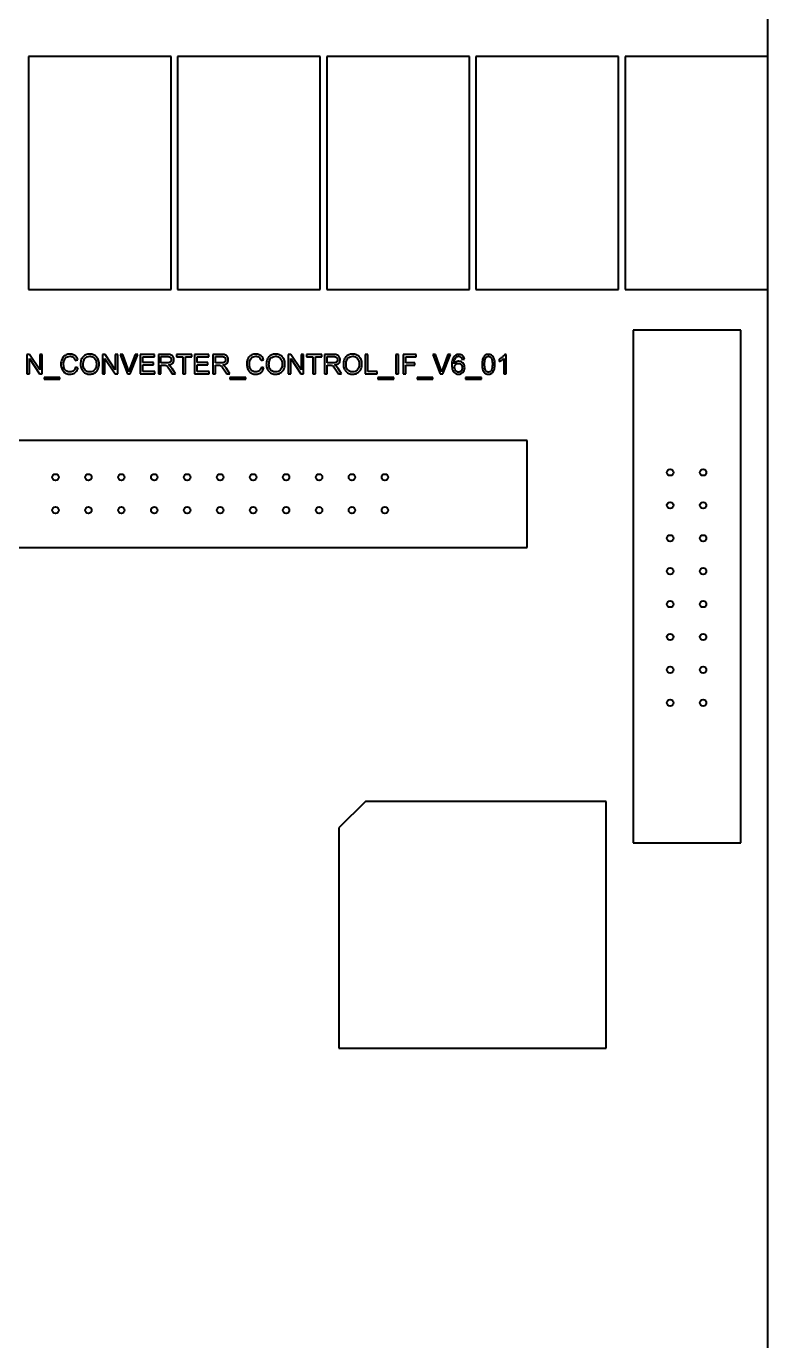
# Model space of a CAD drawing. Header units: millimetres. Extents: x 0 to 5945, y 0 to 4205.
# Drawn here: x 4359.1 to 4416.2, y 2937.5 to 3038.9 of the extents above; entities that cross this region are included whole.
import ezdxf

# ---------------------------------------------------------------- set-up
doc = ezdxf.new("R2010")
doc.units = ezdxf.units.MM
doc.header["$LTSCALE"] = 5
doc.layers.add('가시적인 것(ISO)', color=3, linetype='Continuous', lineweight=40)

msp = doc.modelspace()

# ---------------------------------------------------------------- linework, layer by layer
at = {"layer": '가시적인 것(ISO)'}
for p, q in [((4416.2258, 2908.0796), (4416.2258, 3091.0796)), ((4359.2259, 3036.5794), (4359.2259, 3018.5797)), ((4370.2257, 3036.5794), (4359.2259, 3036.5794)), ((4370.2257, 3018.5797), (4370.2257, 3036.5794)), ((4370.7259, 3036.5794), (4370.7259, 3018.5797)), ((4381.7257, 3036.5794), (4370.7259, 3036.5794)), ((4381.7257, 3018.5797), (4381.7257, 3036.5794)), ((4393.2257, 3036.5794), (4382.2259, 3036.5794)), ((4382.2259, 3036.5794), (4382.2259, 3018.5797)), ((4393.2257, 3018.5797), (4393.2257, 3036.5794)), ((4393.7259, 3036.5794), (4393.7259, 3018.5797)), ((4404.7257, 3036.5794), (4393.7259, 3036.5794)), ((4404.7257, 3018.5797), (4404.7257, 3036.5794)), ((4405.2259, 3036.5794), (4405.2259, 3018.5797)), ((4416.2257, 3036.5794), (4405.2259, 3036.5794)), ((4416.2257, 3018.5797), (4416.2257, 3036.5794)), ((4359.2259, 3018.5797), (4370.2257, 3018.5797)), ((4370.7259, 3018.5797), (4381.7257, 3018.5797)), ((4382.2259, 3018.5797), (4393.2257, 3018.5797)), ((4393.7259, 3018.5797), (4404.7257, 3018.5797)), ((4405.2259, 3018.5797), (4416.2257, 3018.5797)), ((4405.8509, 3015.4627), (4405.8483, 3010.188)), ((4414.1431, 3015.4627), (4405.8509, 3015.4627)), ((4414.1668, 2975.8946), (4414.1431, 3015.4627)), ((4359.3173, 3013.5796), (4359.1138, 3013.5796)), ((4359.1138, 3013.5796), (4359.1138, 3012.0796)), ((4359.3036, 3012.0796), (4359.3036, 3013.2572)), ((4359.3036, 3013.2572), (4360.0924, 3012.0796)), ((4360.1061, 3012.402), (4359.3173, 3013.5796)), ((4360.2959, 3013.5796), (4360.1061, 3013.5796)), ((4360.1061, 3013.5796), (4360.1061, 3012.402)), ((4360.2959, 3012.0796), (4360.2959, 3013.5796)), ((4362.842, 3013.1223), (4363.0375, 3013.1691)), ((4365.1401, 3013.5796), (4364.9366, 3013.5796)), ((4364.9366, 3013.5796), (4364.9366, 3012.0796)), ((4365.1263, 3012.0796), (4365.1263, 3013.2572)), ((4365.1263, 3013.2572), (4365.9152, 3012.0796)), ((4365.9289, 3012.402), (4365.1401, 3013.5796)), ((4366.1187, 3013.5796), (4365.9289, 3013.5796)), ((4365.9289, 3013.5796), (4365.9289, 3012.402)), ((4366.1187, 3012.0796), (4366.1187, 3013.5796)), ((4366.5143, 3013.5796), (4366.2994, 3013.5796)), ((4366.2994, 3013.5796), (4366.879, 3012.0796)), ((4366.9042, 3012.49), (4366.5143, 3013.5796)), ((4367.4689, 3013.5796), (4367.0631, 3012.49)), ((4367.0837, 3012.0796), (4367.6713, 3013.5796)), ((4367.6713, 3013.5796), (4367.4689, 3013.5796)), ((4368.9404, 3013.5796), (4367.8542, 3013.5796)), ((4367.8542, 3013.5796), (4367.8542, 3012.0796)), ((4368.0532, 3012.9439), (4368.0532, 3013.4024)), ((4368.0532, 3013.4024), (4368.9404, 3013.4024)), ((4368.8843, 3012.9439), (4368.0532, 3012.9439)), ((4368.0532, 3012.2568), (4368.0532, 3012.7667)), ((4368.0532, 3012.7667), (4368.8843, 3012.7667)), ((4368.8843, 3012.7667), (4368.8843, 3012.9439)), ((4368.9404, 3013.4024), (4368.9404, 3013.5796)), ((4369.9167, 3013.5796), (4369.2513, 3013.5796)), ((4369.2513, 3013.5796), (4369.2513, 3012.0796)), ((4369.4503, 3012.9176), (4369.4503, 3013.4138)), ((4369.4503, 3013.4138), (4369.9247, 3013.4138)), ((4369.8767, 3012.9176), (4369.4503, 3012.9176)), ((4369.4503, 3012.0796), (4369.4503, 3012.7461)), ((4369.4503, 3012.7461), (4369.6801, 3012.7461)), ((4371.8386, 3013.5796), (4370.6496, 3013.5796)), ((4370.6496, 3013.5796), (4370.6496, 3013.4024)), ((4370.6496, 3013.4024), (4371.1435, 3013.4024)), ((4371.1435, 3013.4024), (4371.1435, 3012.0796)), ((4371.3424, 3013.4024), (4371.8386, 3013.4024)), ((4371.3424, 3012.0796), (4371.3424, 3013.4024)), ((4371.8386, 3013.4024), (4371.8386, 3013.5796)), ((4373.1328, 3013.5796), (4372.0467, 3013.5796)), ((4372.0467, 3013.5796), (4372.0467, 3012.0796)), ((4372.2456, 3012.9439), (4372.2456, 3013.4024)), ((4372.2456, 3013.4024), (4373.1328, 3013.4024)), ((4373.0768, 3012.9439), (4372.2456, 3012.9439)), ((4372.2456, 3012.2568), (4372.2456, 3012.7667)), ((4372.2456, 3012.7667), (4373.0768, 3012.7667)), ((4373.0768, 3012.7667), (4373.0768, 3012.9439)), ((4373.1328, 3013.4024), (4373.1328, 3013.5796)), ((4374.1092, 3013.5796), (4373.4438, 3013.5796)), ((4373.4438, 3013.5796), (4373.4438, 3012.0796)), ((4373.6427, 3012.9176), (4373.6427, 3013.4138)), ((4373.6427, 3013.4138), (4374.1172, 3013.4138)), ((4374.0692, 3012.9176), (4373.6427, 3012.9176)), ((4373.6427, 3012.0796), (4373.6427, 3012.7461)), ((4373.6427, 3012.7461), (4373.8725, 3012.7461)), ((4377.1675, 3013.1223), (4377.363, 3013.1691)), ((4379.4655, 3013.5796), (4379.262, 3013.5796)), ((4379.262, 3013.5796), (4379.262, 3012.0796)), ((4379.4518, 3012.0796), (4379.4518, 3013.2572)), ((4379.4518, 3013.2572), (4380.2407, 3012.0796)), ((4380.2544, 3012.402), (4379.4655, 3013.5796)), ((4380.4442, 3013.5796), (4380.2544, 3013.5796)), ((4380.2544, 3013.5796), (4380.2544, 3012.402)), ((4380.4442, 3012.0796), (4380.4442, 3013.5796)), ((4381.8539, 3013.5796), (4380.6648, 3013.5796)), ((4380.6648, 3013.5796), (4380.6648, 3013.4024)), ((4380.6648, 3013.4024), (4381.1587, 3013.4024)), ((4381.1587, 3013.4024), (4381.1587, 3012.0796)), ((4381.3577, 3012.0796), (4381.3577, 3013.4024)), ((4381.3577, 3013.4024), (4381.8539, 3013.4024)), ((4381.8539, 3013.4024), (4381.8539, 3013.5796)), ((4382.7262, 3013.5796), (4382.0608, 3013.5796)), ((4382.0608, 3013.5796), (4382.0608, 3012.0796)), ((4382.2597, 3012.9176), (4382.2597, 3013.4138)), ((4382.2597, 3013.4138), (4382.7342, 3013.4138)), ((4382.6862, 3012.9176), (4382.2597, 3012.9176)), ((4382.2597, 3012.0796), (4382.2597, 3012.7461)), ((4382.2597, 3012.7461), (4382.4895, 3012.7461)), ((4385.3924, 3013.5796), (4385.1934, 3013.5796)), ((4385.1934, 3013.5796), (4385.1934, 3012.0796)), ((4385.3924, 3012.2568), (4385.3924, 3013.5796)), ((4387.7647, 3013.5796), (4387.5657, 3013.5796)), ((4387.5657, 3013.5796), (4387.5657, 3012.0796)), ((4387.7647, 3012.0796), (4387.7647, 3013.5796)), ((4389.1366, 3013.5796), (4388.1237, 3013.5796)), ((4388.1237, 3013.5796), (4388.1237, 3012.0796)), ((4388.3226, 3012.9382), (4388.3226, 3013.4024)), ((4388.3226, 3013.4024), (4389.1366, 3013.4024)), ((4389.0269, 3012.9382), (4388.3226, 3012.9382)), ((4388.3226, 3012.0796), (4388.3226, 3012.761)), ((4388.3226, 3012.761), (4389.0269, 3012.761)), ((4389.0269, 3012.761), (4389.0269, 3012.9382)), ((4389.1366, 3013.4024), (4389.1366, 3013.5796)), ((4390.6218, 3013.5796), (4390.4068, 3013.5796)), ((4390.4068, 3013.5796), (4390.9865, 3012.0796)), ((4391.0116, 3012.49), (4390.6218, 3013.5796)), ((4391.5764, 3013.5796), (4391.1706, 3012.49)), ((4391.1911, 3012.0796), (4391.7788, 3013.5796)), ((4391.7788, 3013.5796), (4391.5764, 3013.5796)), ((4392.6568, 3013.1966), (4392.8398, 3013.2114)), ((4395.5185, 3013.2092), (4395.5185, 3013.0308)), ((4395.8866, 3013.2526), (4395.8866, 3012.0796)), ((4396.0707, 3013.5853), (4395.9518, 3013.5853)), ((4396.0707, 3012.0796), (4396.0707, 3013.5853)), ((4359.1138, 3012.0796), (4359.3036, 3012.0796)), ((4360.0924, 3012.0796), (4360.2959, 3012.0796)), ((4361.6564, 3011.796), (4360.4354, 3011.796)), ((4360.4354, 3011.796), (4360.4354, 3011.6634)), ((4360.4354, 3011.6634), (4361.6564, 3011.6634)), ((4361.6564, 3011.6634), (4361.6564, 3011.796)), ((4363.0627, 3012.5563), (4362.8638, 3012.6066)), ((4364.9366, 3012.0796), (4365.1263, 3012.0796)), ((4365.9152, 3012.0796), (4366.1187, 3012.0796)), ((4366.879, 3012.0796), (4367.0837, 3012.0796)), ((4367.8542, 3012.0796), (4368.9747, 3012.0796)), ((4368.9747, 3012.2568), (4368.0532, 3012.2568)), ((4368.9747, 3012.0796), (4368.9747, 3012.2568)), ((4369.2513, 3012.0796), (4369.4503, 3012.0796)), ((4370.1248, 3012.3917), (4370.3238, 3012.0796)), ((4370.5718, 3012.0796), (4370.3123, 3012.4877)), ((4370.3238, 3012.0796), (4370.5718, 3012.0796)), ((4371.1435, 3012.0796), (4371.3424, 3012.0796)), ((4372.0467, 3012.0796), (4373.1671, 3012.0796)), ((4373.1671, 3012.2568), (4372.2456, 3012.2568)), ((4373.1671, 3012.0796), (4373.1671, 3012.2568)), ((4373.4438, 3012.0796), (4373.6427, 3012.0796)), ((4374.3173, 3012.3917), (4374.5162, 3012.0796)), ((4374.7643, 3012.0796), (4374.5048, 3012.4877)), ((4374.5162, 3012.0796), (4374.7643, 3012.0796)), ((4375.9819, 3011.796), (4374.7609, 3011.796)), ((4374.7609, 3011.796), (4374.7609, 3011.6634)), ((4374.7609, 3011.6634), (4375.9819, 3011.6634)), ((4375.9819, 3011.6634), (4375.9819, 3011.796)), ((4377.3882, 3012.5563), (4377.1892, 3012.6066)), ((4379.262, 3012.0796), (4379.4518, 3012.0796)), ((4380.2407, 3012.0796), (4380.4442, 3012.0796)), ((4381.1587, 3012.0796), (4381.3577, 3012.0796)), ((4382.0608, 3012.0796), (4382.2597, 3012.0796)), ((4382.9343, 3012.3917), (4383.1332, 3012.0796)), ((4383.3813, 3012.0796), (4383.1218, 3012.4877)), ((4383.1332, 3012.0796), (4383.3813, 3012.0796)), ((4385.1934, 3012.0796), (4386.1309, 3012.0796)), ((4386.1309, 3012.2568), (4385.3924, 3012.2568)), ((4386.1309, 3012.0796), (4386.1309, 3012.2568)), ((4387.3943, 3011.796), (4386.1732, 3011.796)), ((4386.1732, 3011.796), (4386.1732, 3011.6634)), ((4386.1732, 3011.6634), (4387.3943, 3011.6634)), ((4387.3943, 3011.6634), (4387.3943, 3011.796)), ((4387.5657, 3012.0796), (4387.7647, 3012.0796)), ((4388.1237, 3012.0796), (4388.3226, 3012.0796)), ((4390.4217, 3011.796), (4389.2007, 3011.796)), ((4389.2007, 3011.796), (4389.2007, 3011.6634)), ((4389.2007, 3011.6634), (4390.4217, 3011.6634)), ((4390.4217, 3011.6634), (4390.4217, 3011.796)), ((4390.9865, 3012.0796), (4391.1911, 3012.0796)), ((4394.15, 3011.796), (4392.9289, 3011.796)), ((4392.9289, 3011.796), (4392.9289, 3011.6634)), ((4392.9289, 3011.6634), (4394.15, 3011.6634)), ((4394.15, 3011.6634), (4394.15, 3011.796)), ((4395.8866, 3012.0796), (4396.0707, 3012.0796)), ((4405.8483, 3010.188), (4405.8483, 2975.8946)), ((4397.6755, 3006.9317), (4345.2698, 3006.9317)), ((4397.6776, 2998.9434), (4397.6755, 3006.9317)), ((4345.2698, 2998.6767), (4397.6776, 2998.6767)), ((4397.6776, 2998.6767), (4397.6776, 2998.9434)), ((4385.2259, 2979.0843), (4383.1761, 2977.0345)), ((4403.7755, 2979.0792), (4385.2259, 2979.0843)), ((4403.7755, 2960.0347), (4403.7755, 2979.0792)), ((4383.1761, 2977.0345), (4383.1761, 2960.0347)), ((4405.8483, 2975.8946), (4414.1668, 2975.8946)), ((4383.1761, 2960.0347), (4403.7755, 2960.0347))]:
    msp.add_line(p, q, dxfattribs=at)
for centre in [(4408.7058, 3004.473), (4411.2458, 3004.473), (4361.3158, 3004.0996), (4363.8558, 3004.0996), (4366.3958, 3004.0996), (4368.9358, 3004.0996), (4371.4758, 3004.0996), (4374.0158, 3004.0996), (4376.5558, 3004.0996), (4379.0958, 3004.0996), (4381.6358, 3004.0996), (4384.1758, 3004.0996), (4386.7158, 3004.0996), (4361.3158, 3001.5596), (4363.8558, 3001.5596), (4366.3958, 3001.5596), (4368.9358, 3001.5596), (4371.4758, 3001.5596), (4374.0158, 3001.5596), (4376.5558, 3001.5596), (4379.0958, 3001.5596), (4381.6358, 3001.5596), (4384.1758, 3001.5596), (4386.7158, 3001.5596), (4408.7058, 3001.933), (4411.2458, 3001.933), (4408.7058, 2999.393), (4411.2458, 2999.393), (4408.7058, 2996.853), (4411.2458, 2996.853), (4408.7058, 2994.313), (4411.2458, 2994.313), (4408.7058, 2991.773), (4411.2458, 2991.773), (4408.7058, 2989.233), (4411.2458, 2989.233), (4408.7058, 2986.693), (4411.2458, 2986.693)]:
    msp.add_circle(centre, 0.2499, dxfattribs=at)
for points, knots in [([(4362.4453, 3013.6059), (4362.3907, 3013.6059), (4362.3365, 3013.6008), (4362.2312, 3013.579), (4362.1811, 3013.5629), (4362.0346, 3013.4972), (4361.9738, 3013.4437), (4361.8701, 3013.3385), (4361.8265, 3013.2588), (4361.754, 3013.0796), (4361.7365, 3012.9605), (4361.7365, 3012.841)], [-0.0791509881, -0.0791509881, -0.0791509881, -0.0791509881, -0.0737747133, -0.0737747133, -0.0685629922, -0.0685629922, -0.0579763935, -0.0579763935, -0.0358476133, -0.0358476133, 0, 0, 0, 0]), ([(4361.7365, 3012.841), (4361.7365, 3012.7652), (4361.7439, 3012.69), (4361.7822, 3012.5127), (4361.8148, 3012.4397), (4361.8637, 3012.3374), (4361.9074, 3012.2735), (4362.0246, 3012.1614), (4362.0863, 3012.126), (4362.2411, 3012.0668), (4362.3429, 3012.0544), (4362.4419, 3012.0544)], [-0.0825731983, -0.0825731983, -0.0825731983, -0.0825731983, -0.0765472648, -0.0765472648, -0.0681543941, -0.0681543941, -0.0496523452, -0.0496523452, -0.0296956443, -0.0296956443, 0, 0, 0, 0]), ([(4361.9411, 3012.8422), (4361.9411, 3012.8986), (4361.9462, 3012.9547), (4361.9617, 3013.0369), (4361.9758, 3013.1073), (4362.0266, 3013.2232), (4362.0581, 3013.2694), (4362.131, 3013.3401), (4362.1752, 3013.3743), (4362.3017, 3013.4254), (4362.3711, 3013.4355), (4362.4407, 3013.4355)], [-0.162916422, -0.162916422, -0.162916422, -0.162916422, -0.097778069, -0.097778069, -0.066492275, -0.066492275, -0.040915567, -0.040915567, -0.020880425, -0.020880425, 0, 0, 0, 0]), ([(4362.4247, 3012.2248), (4362.3853, 3012.2248), (4362.3463, 3012.2291), (4362.2699, 3012.2475), (4362.2335, 3012.2612), (4362.145, 3012.307), (4362.1073, 3012.3388), (4362.0318, 3012.425), (4362.0057, 3012.483), (4361.9539, 3012.6293), (4361.9411, 3012.7368), (4361.9411, 3012.8422)], [-0.0683126979, -0.0683126979, -0.0683126979, -0.0683126979, -0.0621299288, -0.0621299288, -0.0560036395, -0.0560036395, -0.0465215241, -0.0465215241, -0.0316085311, -0.0316085311, 0, 0, 0, 0]), ([(4362.4407, 3013.4355), (4362.4787, 3013.4355), (4362.5168, 3013.432), (4362.5874, 3013.4156), (4362.6196, 3013.4038), (4362.696, 3013.3616), (4362.7285, 3013.3298), (4362.7934, 3013.2477), (4362.8219, 3013.185), (4362.842, 3013.1223)], [-0.0472892427, -0.0472892427, -0.0472892427, -0.0472892427, -0.0389481875, -0.0389481875, -0.0313548445, -0.0313548445, -0.0197694845, -0.0197694845, 0, 0, 0, 0]), ([(4363.0375, 3013.1691), (4363.0222, 3013.2217), (4363.0015, 3013.2724), (4362.9487, 3013.3645), (4362.9179, 3013.4051), (4362.839, 3013.4832), (4362.7812, 3013.5275), (4362.6208, 3013.5927), (4362.5334, 3013.6059), (4362.4453, 3013.6059)], [-0.0972792478, -0.0972792478, -0.0972792478, -0.0972792478, -0.0738792184, -0.0738792184, -0.0519112306, -0.0519112306, -0.0264288887, -0.0264288887, 0, 0, 0, 0]), ([(4363.9659, 3013.6059), (4363.9134, 3013.6059), (4363.861, 3013.6015), (4363.761, 3013.5824), (4363.7139, 3013.5685), (4363.5872, 3013.5144), (4363.5161, 3013.4644), (4363.4135, 3013.3589), (4363.3541, 3013.2878), (4363.2644, 3013.0596), (4363.2479, 3012.9339), (4363.2479, 3012.8101)], [-0.191434658, -0.191434658, -0.191434658, -0.191434658, -0.158898086, -0.158898086, -0.128340582, -0.128340582, -0.073486788, -0.073486788, -0.037140838, -0.037140838, 0, 0, 0, 0]), ([(4363.2479, 3012.8101), (4363.2479, 3012.7497), (4363.2539, 3012.6899), (4363.2789, 3012.5721), (4363.2975, 3012.5154), (4363.3494, 3012.3995), (4363.3919, 3012.3233), (4363.5266, 3012.1906), (4363.6008, 3012.1417), (4363.7716, 3012.0709), (4363.8675, 3012.0544), (4363.9659, 3012.0544)], [-0.141928178, -0.141928178, -0.141928178, -0.141928178, -0.114050022, -0.114050022, -0.086355193, -0.086355193, -0.055472271, -0.055472271, -0.02951929, -0.02951929, 0, 0, 0, 0]), ([(4363.4526, 3012.8079), (4363.4526, 3012.875), (4363.4571, 3012.9442), (4363.4792, 3013.0652), (4363.4949, 3013.12), (4363.5401, 3013.2148), (4363.5675, 3013.2552), (4363.6495, 3013.3342), (4363.7049, 3013.3718), (4363.8292, 3013.4235), (4363.8971, 3013.4355), (4363.967, 3013.4355)], [-0.0920529338, -0.0920529338, -0.0920529338, -0.0920529338, -0.0718798614, -0.0718798614, -0.0551290579, -0.0551290579, -0.0403925143, -0.0403925143, -0.020979978, -0.020979978, 0, 0, 0, 0]), ([(4363.9648, 3012.2248), (4363.9293, 3012.2248), (4363.894, 3012.2278), (4363.8261, 3012.2409), (4363.794, 3012.2505), (4363.7036, 3012.289), (4363.6519, 3012.3258), (4363.5745, 3012.405), (4363.5308, 3012.458), (4363.4649, 3012.625), (4363.4526, 3012.717), (4363.4526, 3012.8079)], [-0.130494795, -0.130494795, -0.130494795, -0.130494795, -0.110156795, -0.110156795, -0.090821873, -0.090821873, -0.053822854, -0.053822854, -0.027260357, -0.027260357, 0, 0, 0, 0]), ([(4364.4781, 3012.8296), (4364.4781, 3012.7263), (4364.4644, 3012.6197), (4364.3949, 3012.4552), (4364.3563, 3012.4032), (4364.2698, 3012.3188), (4364.2203, 3012.2852), (4364.1007, 3012.2358), (4364.0334, 3012.2248), (4363.9648, 3012.2248)], [-0.0816583403, -0.0816583403, -0.0816583403, -0.0816583403, -0.0568582241, -0.0568582241, -0.0388283543, -0.0388283543, -0.0205961978, -0.0205961978, 0, 0, 0, 0]), ([(4364.6827, 3012.8273), (4364.6827, 3012.8923), (4364.6773, 3012.9573), (4364.6532, 3013.0811), (4364.6356, 3013.1393), (4364.5667, 3013.2978), (4364.513, 3013.3628), (4364.3906, 3013.4864), (4364.3041, 3013.5294), (4364.1608, 3013.589), (4364.0648, 3013.6059), (4363.9659, 3013.6059)], [-0.0648051323, -0.0648051323, -0.0648051323, -0.0648051323, -0.0598132179, -0.0598132179, -0.0551254543, -0.0551254543, -0.0465535424, -0.0465535424, -0.0296573977, -0.0296573977, 0, 0, 0, 0]), ([(4363.9659, 3012.0544), (4364.0192, 3012.0544), (4364.072, 3012.0597), (4364.1758, 3012.0815), (4364.2256, 3012.0978), (4364.3765, 3012.1653), (4364.4387, 3012.2205), (4364.5419, 3012.3241), (4364.5876, 3012.4053), (4364.6635, 3012.5893), (4364.6827, 3012.7071), (4364.6827, 3012.8273)], [-0.0805281445, -0.0805281445, -0.0805281445, -0.0805281445, -0.0754479952, -0.0754479952, -0.0704261023, -0.0704261023, -0.0596969535, -0.0596969535, -0.0360441407, -0.0360441407, 0, 0, 0, 0]), ([(4363.967, 3013.4355), (4364.0038, 3013.4355), (4364.0403, 3013.4321), (4364.1111, 3013.4174), (4364.1447, 3013.4065), (4364.2197, 3013.3725), (4364.273, 3013.3411), (4364.356, 3013.2551), (4364.3961, 3013.2025), (4364.4644, 3013.0291), (4364.4781, 3012.929), (4364.4781, 3012.8296)], [-0.151613626, -0.151613626, -0.151613626, -0.151613626, -0.122079067, -0.122079067, -0.093531566, -0.093531566, -0.055868669, -0.055868669, -0.029820626, -0.029820626, 0, 0, 0, 0]), ([(4369.6801, 3012.7461), (4369.7014, 3012.7461), (4369.7248, 3012.7457), (4369.7601, 3012.7435), (4369.7771, 3012.742), (4369.791, 3012.7393)], [-0.0107084526, -0.0107084526, -0.0107084526, -0.0107084526, -0.0042446896, -0.0042446896, 0, 0, 0, 0]), ([(4369.791, 3012.7393), (4369.8148, 3012.7333), (4369.8374, 3012.724), (4369.8875, 3012.6964), (4369.9083, 3012.6794), (4369.9619, 3012.6258), (4370.0143, 3012.5634), (4370.1248, 3012.3917)], [-0.127494703, -0.127494703, -0.127494703, -0.127494703, -0.099034114, -0.099034114, -0.061253368, -0.061253368, 0, 0, 0, 0]), ([(4370.246, 3013.1703), (4370.246, 3013.1493), (4370.2435, 3013.1287), (4370.2328, 3013.0881), (4370.2249, 3013.0687), (4370.1975, 3013.0197), (4370.1784, 3012.9998), (4370.1309, 3012.9609), (4370.0979, 3012.9478), (4370.0168, 3012.9229), (4369.9456, 3012.9176), (4369.8767, 3012.9176)], [-0.0402426554, -0.0402426554, -0.0402426554, -0.0402426554, -0.0373141667, -0.0373141667, -0.0343734531, -0.0343734531, -0.0294558507, -0.0294558507, -0.0206552146, -0.0206552146, 0, 0, 0, 0]), ([(4370.4507, 3013.1703), (4370.4507, 3013.2098), (4370.4459, 3013.2487), (4370.4253, 3013.3243), (4370.4101, 3013.3597), (4370.3733, 3013.4213), (4370.3468, 3013.4585), (4370.2635, 3013.5244), (4370.2205, 3013.541), (4370.1078, 3013.573), (4370.0103, 3013.5796), (4369.9167, 3013.5796)], [-0.0825547849, -0.0825547849, -0.0825547849, -0.0825547849, -0.0677569424, -0.0677569424, -0.0531869856, -0.0531869856, -0.0408591909, -0.0408591909, -0.0280705785, -0.0280705785, 0, 0, 0, 0]), ([(4369.9247, 3013.4138), (4369.9583, 3013.4138), (4369.9928, 3013.4117), (4370.0535, 3013.4016), (4370.0813, 3013.3944), (4370.1371, 3013.3707), (4370.161, 3013.3542), (4370.2021, 3013.312), (4370.2178, 3013.2888), (4370.2408, 3013.2332), (4370.246, 3013.2021), (4370.246, 3013.1703)], [-0.0445290439, -0.0445290439, -0.0445290439, -0.0445290439, -0.035100792, -0.035100792, -0.027223574, -0.027223574, -0.0180651464, -0.0180651464, -0.0095409836, -0.0095409836, 0, 0, 0, 0]), ([(4370.0288, 3012.7621), (4370.0975, 3012.7716), (4370.1679, 3012.7886), (4370.2724, 3012.8383), (4370.3109, 3012.8639), (4370.3643, 3012.9185), (4370.3975, 3012.9567), (4370.4419, 3013.0641), (4370.4507, 3013.1166), (4370.4507, 3013.1703)], [-0.107141342, -0.107141342, -0.107141342, -0.107141342, -0.063785217, -0.063785217, -0.034876757, -0.034876757, -0.01609894, -0.01609894, 0, 0, 0, 0]), ([(4370.1477, 3012.6878), (4370.1324, 3012.7014), (4370.1147, 3012.7138), (4370.0756, 3012.7383), (4370.0519, 3012.7509), (4370.0288, 3012.7621)], [-0.0138509803, -0.0138509803, -0.0138509803, -0.0138509803, -0.0077155283, -0.0077155283, 0, 0, 0, 0]), ([(4370.3123, 3012.4877), (4370.2877, 3012.5257), (4370.2611, 3012.5628), (4370.2061, 3012.6296), (4370.178, 3012.6599), (4370.1477, 3012.6878)], [-0.0259398731, -0.0259398731, -0.0259398731, -0.0259398731, -0.0123514759, -0.0123514759, 0, 0, 0, 0]), ([(4373.8725, 3012.7461), (4373.8938, 3012.7461), (4373.9173, 3012.7457), (4373.9525, 3012.7435), (4373.9696, 3012.742), (4373.9834, 3012.7393)], [-0.0107084526, -0.0107084526, -0.0107084526, -0.0107084526, -0.0042446896, -0.0042446896, 0, 0, 0, 0]), ([(4373.9834, 3012.7393), (4374.0072, 3012.7333), (4374.0299, 3012.724), (4374.0799, 3012.6964), (4374.1007, 3012.6794), (4374.1544, 3012.6258), (4374.2067, 3012.5634), (4374.3173, 3012.3917)], [-0.127494703, -0.127494703, -0.127494703, -0.127494703, -0.099034114, -0.099034114, -0.061253368, -0.061253368, 0, 0, 0, 0]), ([(4374.4385, 3013.1703), (4374.4385, 3013.1493), (4374.4359, 3013.1287), (4374.4253, 3013.0881), (4374.4174, 3013.0687), (4374.39, 3013.0197), (4374.3709, 3012.9998), (4374.3233, 3012.9609), (4374.2904, 3012.9478), (4374.2092, 3012.9229), (4374.138, 3012.9176), (4374.0692, 3012.9176)], [-0.0402426554, -0.0402426554, -0.0402426554, -0.0402426554, -0.0373141667, -0.0373141667, -0.0343734531, -0.0343734531, -0.0294558507, -0.0294558507, -0.0206552146, -0.0206552146, 0, 0, 0, 0]), ([(4374.6431, 3013.1703), (4374.6431, 3013.2098), (4374.6383, 3013.2487), (4374.6178, 3013.3243), (4374.6026, 3013.3597), (4374.5657, 3013.4213), (4374.5392, 3013.4585), (4374.4559, 3013.5244), (4374.413, 3013.541), (4374.3003, 3013.573), (4374.2028, 3013.5796), (4374.1092, 3013.5796)], [-0.0825547849, -0.0825547849, -0.0825547849, -0.0825547849, -0.0677569424, -0.0677569424, -0.0531869856, -0.0531869856, -0.0408591909, -0.0408591909, -0.0280705785, -0.0280705785, 0, 0, 0, 0]), ([(4374.1172, 3013.4138), (4374.1507, 3013.4138), (4374.1852, 3013.4117), (4374.246, 3013.4016), (4374.2738, 3013.3944), (4374.3296, 3013.3707), (4374.3535, 3013.3542), (4374.3946, 3013.312), (4374.4103, 3013.2888), (4374.4333, 3013.2332), (4374.4385, 3013.2021), (4374.4385, 3013.1703)], [-0.0445290439, -0.0445290439, -0.0445290439, -0.0445290439, -0.035100792, -0.035100792, -0.027223574, -0.027223574, -0.0180651464, -0.0180651464, -0.0095409836, -0.0095409836, 0, 0, 0, 0]), ([(4374.2212, 3012.7621), (4374.2899, 3012.7716), (4374.3604, 3012.7886), (4374.4649, 3012.8383), (4374.5033, 3012.8639), (4374.5568, 3012.9185), (4374.59, 3012.9567), (4374.6344, 3013.0641), (4374.6431, 3013.1166), (4374.6431, 3013.1703)], [-0.107141342, -0.107141342, -0.107141342, -0.107141342, -0.063785217, -0.063785217, -0.034876757, -0.034876757, -0.01609894, -0.01609894, 0, 0, 0, 0]), ([(4374.3401, 3012.6878), (4374.3248, 3012.7014), (4374.3072, 3012.7138), (4374.268, 3012.7383), (4374.2444, 3012.7509), (4374.2212, 3012.7621)], [-0.0138509803, -0.0138509803, -0.0138509803, -0.0138509803, -0.0077155283, -0.0077155283, 0, 0, 0, 0]), ([(4374.5048, 3012.4877), (4374.4802, 3012.5257), (4374.4535, 3012.5628), (4374.3986, 3012.6296), (4374.3704, 3012.6599), (4374.3401, 3012.6878)], [-0.0259398731, -0.0259398731, -0.0259398731, -0.0259398731, -0.0123514759, -0.0123514759, 0, 0, 0, 0]), ([(4376.7708, 3013.6059), (4376.7162, 3013.6059), (4376.6619, 3013.6008), (4376.5566, 3013.579), (4376.5065, 3013.5629), (4376.3601, 3013.4972), (4376.2993, 3013.4437), (4376.1956, 3013.3385), (4376.152, 3013.2588), (4376.0794, 3013.0796), (4376.0619, 3012.9605), (4376.0619, 3012.841)], [-0.0791509881, -0.0791509881, -0.0791509881, -0.0791509881, -0.0737747133, -0.0737747133, -0.0685629922, -0.0685629922, -0.0579763935, -0.0579763935, -0.0358476133, -0.0358476133, 0, 0, 0, 0]), ([(4376.0619, 3012.841), (4376.0619, 3012.7652), (4376.0693, 3012.69), (4376.1076, 3012.5127), (4376.1403, 3012.4397), (4376.1891, 3012.3374), (4376.2329, 3012.2735), (4376.3501, 3012.1614), (4376.4118, 3012.126), (4376.5665, 3012.0668), (4376.6684, 3012.0544), (4376.7673, 3012.0544)], [-0.0825731983, -0.0825731983, -0.0825731983, -0.0825731983, -0.0765472648, -0.0765472648, -0.0681543941, -0.0681543941, -0.0496523452, -0.0496523452, -0.0296956443, -0.0296956443, 0, 0, 0, 0]), ([(4376.2666, 3012.8422), (4376.2666, 3012.8986), (4376.2717, 3012.9547), (4376.2871, 3013.0369), (4376.3012, 3013.1073), (4376.3521, 3013.2232), (4376.3836, 3013.2694), (4376.4565, 3013.3401), (4376.5006, 3013.3743), (4376.6271, 3013.4254), (4376.6966, 3013.4355), (4376.7662, 3013.4355)], [-0.162916422, -0.162916422, -0.162916422, -0.162916422, -0.097778069, -0.097778069, -0.066492275, -0.066492275, -0.040915567, -0.040915567, -0.020880425, -0.020880425, 0, 0, 0, 0]), ([(4376.7502, 3012.2248), (4376.7107, 3012.2248), (4376.6717, 3012.2291), (4376.5953, 3012.2475), (4376.559, 3012.2612), (4376.4705, 3012.307), (4376.4327, 3012.3388), (4376.3572, 3012.425), (4376.3312, 3012.483), (4376.2794, 3012.6293), (4376.2666, 3012.7368), (4376.2666, 3012.8422)], [-0.0683126979, -0.0683126979, -0.0683126979, -0.0683126979, -0.0621299288, -0.0621299288, -0.0560036395, -0.0560036395, -0.0465215241, -0.0465215241, -0.0316085311, -0.0316085311, 0, 0, 0, 0]), ([(4376.7662, 3013.4355), (4376.8041, 3013.4355), (4376.8422, 3013.432), (4376.9128, 3013.4156), (4376.9451, 3013.4038), (4377.0215, 3013.3616), (4377.0539, 3013.3298), (4377.1189, 3013.2477), (4377.1473, 3013.185), (4377.1675, 3013.1223)], [-0.0472892427, -0.0472892427, -0.0472892427, -0.0472892427, -0.0389481875, -0.0389481875, -0.0313548445, -0.0313548445, -0.0197694845, -0.0197694845, 0, 0, 0, 0]), ([(4377.363, 3013.1691), (4377.3476, 3013.2217), (4377.327, 3013.2724), (4377.2742, 3013.3645), (4377.2434, 3013.4051), (4377.1645, 3013.4832), (4377.1066, 3013.5275), (4376.9463, 3013.5927), (4376.8589, 3013.6059), (4376.7708, 3013.6059)], [-0.0972792478, -0.0972792478, -0.0972792478, -0.0972792478, -0.0738792184, -0.0738792184, -0.0519112306, -0.0519112306, -0.0264288887, -0.0264288887, 0, 0, 0, 0]), ([(4378.2914, 3013.6059), (4378.2389, 3013.6059), (4378.1865, 3013.6015), (4378.0865, 3013.5824), (4378.0394, 3013.5685), (4377.9126, 3013.5144), (4377.8415, 3013.4644), (4377.7389, 3013.3589), (4377.6795, 3013.2878), (4377.5899, 3013.0596), (4377.5734, 3012.9339), (4377.5734, 3012.8101)], [-0.191434658, -0.191434658, -0.191434658, -0.191434658, -0.158898086, -0.158898086, -0.128340582, -0.128340582, -0.073486788, -0.073486788, -0.037140838, -0.037140838, 0, 0, 0, 0]), ([(4377.5734, 3012.8101), (4377.5734, 3012.7497), (4377.5794, 3012.6899), (4377.6044, 3012.5721), (4377.623, 3012.5154), (4377.6749, 3012.3995), (4377.7174, 3012.3233), (4377.8521, 3012.1906), (4377.9263, 3012.1417), (4378.0971, 3012.0709), (4378.193, 3012.0544), (4378.2914, 3012.0544)], [-0.141928178, -0.141928178, -0.141928178, -0.141928178, -0.114050022, -0.114050022, -0.086355193, -0.086355193, -0.055472271, -0.055472271, -0.02951929, -0.02951929, 0, 0, 0, 0]), ([(4377.778, 3012.8079), (4377.778, 3012.875), (4377.7825, 3012.9442), (4377.8047, 3013.0652), (4377.8203, 3013.12), (4377.8656, 3013.2148), (4377.893, 3013.2552), (4377.975, 3013.3342), (4378.0303, 3013.3718), (4378.1547, 3013.4235), (4378.2226, 3013.4355), (4378.2925, 3013.4355)], [-0.0920529338, -0.0920529338, -0.0920529338, -0.0920529338, -0.0718798614, -0.0718798614, -0.0551290579, -0.0551290579, -0.0403925143, -0.0403925143, -0.020979978, -0.020979978, 0, 0, 0, 0]), ([(4378.2902, 3012.2248), (4378.2548, 3012.2248), (4378.2195, 3012.2278), (4378.1516, 3012.2409), (4378.1194, 3012.2505), (4378.0291, 3012.289), (4377.9774, 3012.3258), (4377.9, 3012.405), (4377.8563, 3012.458), (4377.7903, 3012.625), (4377.778, 3012.717), (4377.778, 3012.8079)], [-0.130494795, -0.130494795, -0.130494795, -0.130494795, -0.110156795, -0.110156795, -0.090821873, -0.090821873, -0.053822854, -0.053822854, -0.027260357, -0.027260357, 0, 0, 0, 0]), ([(4378.8036, 3012.8296), (4378.8036, 3012.7263), (4378.7898, 3012.6197), (4378.7203, 3012.4552), (4378.6818, 3012.4032), (4378.5953, 3012.3188), (4378.5458, 3012.2852), (4378.4261, 3012.2358), (4378.3589, 3012.2248), (4378.2902, 3012.2248)], [-0.0816583403, -0.0816583403, -0.0816583403, -0.0816583403, -0.0568582241, -0.0568582241, -0.0388283543, -0.0388283543, -0.0205961978, -0.0205961978, 0, 0, 0, 0]), ([(4379.0082, 3012.8273), (4379.0082, 3012.8923), (4379.0027, 3012.9573), (4378.9787, 3013.0811), (4378.9611, 3013.1393), (4378.8921, 3013.2978), (4378.8385, 3013.3628), (4378.7161, 3013.4864), (4378.6296, 3013.5294), (4378.4863, 3013.589), (4378.3902, 3013.6059), (4378.2914, 3013.6059)], [-0.0648051323, -0.0648051323, -0.0648051323, -0.0648051323, -0.0598132179, -0.0598132179, -0.0551254543, -0.0551254543, -0.0465535424, -0.0465535424, -0.0296573977, -0.0296573977, 0, 0, 0, 0]), ([(4378.2914, 3012.0544), (4378.3447, 3012.0544), (4378.3975, 3012.0597), (4378.5012, 3012.0815), (4378.5511, 3012.0978), (4378.7019, 3012.1653), (4378.7642, 3012.2205), (4378.8674, 3012.3241), (4378.9131, 3012.4053), (4378.989, 3012.5893), (4379.0082, 3012.7071), (4379.0082, 3012.8273)], [-0.0805281445, -0.0805281445, -0.0805281445, -0.0805281445, -0.0754479952, -0.0754479952, -0.0704261023, -0.0704261023, -0.0596969535, -0.0596969535, -0.0360441407, -0.0360441407, 0, 0, 0, 0]), ([(4378.2925, 3013.4355), (4378.3293, 3013.4355), (4378.3658, 3013.4321), (4378.4365, 3013.4174), (4378.4701, 3013.4065), (4378.5452, 3013.3725), (4378.5985, 3013.3411), (4378.6814, 3013.2551), (4378.7216, 3013.2025), (4378.7899, 3013.0291), (4378.8036, 3012.929), (4378.8036, 3012.8296)], [-0.151613626, -0.151613626, -0.151613626, -0.151613626, -0.122079067, -0.122079067, -0.093531566, -0.093531566, -0.055868669, -0.055868669, -0.029820626, -0.029820626, 0, 0, 0, 0]), ([(4382.4895, 3012.7461), (4382.5108, 3012.7461), (4382.5343, 3012.7457), (4382.5695, 3012.7435), (4382.5866, 3012.742), (4382.6004, 3012.7393)], [-0.0107084526, -0.0107084526, -0.0107084526, -0.0107084526, -0.0042446896, -0.0042446896, 0, 0, 0, 0]), ([(4382.6004, 3012.7393), (4382.6242, 3012.7333), (4382.6469, 3012.724), (4382.6969, 3012.6964), (4382.7177, 3012.6794), (4382.7714, 3012.6258), (4382.8237, 3012.5634), (4382.9343, 3012.3917)], [-0.127494703, -0.127494703, -0.127494703, -0.127494703, -0.099034114, -0.099034114, -0.061253368, -0.061253368, 0, 0, 0, 0]), ([(4383.0555, 3013.1703), (4383.0555, 3013.1493), (4383.0529, 3013.1287), (4383.0423, 3013.0881), (4383.0344, 3013.0687), (4383.007, 3013.0197), (4382.9879, 3012.9998), (4382.9403, 3012.9609), (4382.9074, 3012.9478), (4382.8262, 3012.9229), (4382.755, 3012.9176), (4382.6862, 3012.9176)], [-0.0402426554, -0.0402426554, -0.0402426554, -0.0402426554, -0.0373141667, -0.0373141667, -0.0343734531, -0.0343734531, -0.0294558507, -0.0294558507, -0.0206552146, -0.0206552146, 0, 0, 0, 0]), ([(4383.2601, 3013.1703), (4383.2601, 3013.2098), (4383.2553, 3013.2487), (4383.2348, 3013.3243), (4383.2196, 3013.3597), (4383.1827, 3013.4213), (4383.1562, 3013.4585), (4383.0729, 3013.5244), (4383.03, 3013.541), (4382.9173, 3013.573), (4382.8198, 3013.5796), (4382.7262, 3013.5796)], [-0.0825547849, -0.0825547849, -0.0825547849, -0.0825547849, -0.0677569424, -0.0677569424, -0.0531869856, -0.0531869856, -0.0408591909, -0.0408591909, -0.0280705785, -0.0280705785, 0, 0, 0, 0]), ([(4382.7342, 3013.4138), (4382.7677, 3013.4138), (4382.8022, 3013.4117), (4382.863, 3013.4016), (4382.8908, 3013.3944), (4382.9466, 3013.3707), (4382.9704, 3013.3542), (4383.0116, 3013.312), (4383.0273, 3013.2888), (4383.0503, 3013.2332), (4383.0555, 3013.2021), (4383.0555, 3013.1703)], [-0.0445290439, -0.0445290439, -0.0445290439, -0.0445290439, -0.035100792, -0.035100792, -0.027223574, -0.027223574, -0.0180651464, -0.0180651464, -0.0095409836, -0.0095409836, 0, 0, 0, 0]), ([(4382.8382, 3012.7621), (4382.9069, 3012.7716), (4382.9774, 3012.7886), (4383.0819, 3012.8383), (4383.1203, 3012.8639), (4383.1738, 3012.9185), (4383.207, 3012.9567), (4383.2514, 3013.0641), (4383.2601, 3013.1166), (4383.2601, 3013.1703)], [-0.107141342, -0.107141342, -0.107141342, -0.107141342, -0.063785217, -0.063785217, -0.034876757, -0.034876757, -0.01609894, -0.01609894, 0, 0, 0, 0]), ([(4382.9571, 3012.6878), (4382.9418, 3012.7014), (4382.9242, 3012.7138), (4382.885, 3012.7383), (4382.8614, 3012.7509), (4382.8382, 3012.7621)], [-0.0138509803, -0.0138509803, -0.0138509803, -0.0138509803, -0.0077155283, -0.0077155283, 0, 0, 0, 0]), ([(4383.1218, 3012.4877), (4383.0972, 3012.5257), (4383.0705, 3012.5628), (4383.0156, 3012.6296), (4382.9874, 3012.6599), (4382.9571, 3012.6878)], [-0.0259398731, -0.0259398731, -0.0259398731, -0.0259398731, -0.0123514759, -0.0123514759, 0, 0, 0, 0]), ([(4384.2296, 3013.6059), (4384.1771, 3013.6059), (4384.1247, 3013.6015), (4384.0247, 3013.5824), (4383.9776, 3013.5685), (4383.8509, 3013.5144), (4383.7798, 3013.4644), (4383.6772, 3013.3589), (4383.6178, 3013.2878), (4383.5281, 3013.0596), (4383.5116, 3012.9339), (4383.5116, 3012.8101)], [-0.191434658, -0.191434658, -0.191434658, -0.191434658, -0.158898086, -0.158898086, -0.128340582, -0.128340582, -0.073486788, -0.073486788, -0.037140838, -0.037140838, 0, 0, 0, 0]), ([(4383.5116, 3012.8101), (4383.5116, 3012.7497), (4383.5176, 3012.6899), (4383.5426, 3012.5721), (4383.5613, 3012.5154), (4383.6131, 3012.3995), (4383.6556, 3012.3233), (4383.7904, 3012.1906), (4383.8645, 3012.1417), (4384.0353, 3012.0709), (4384.1312, 3012.0544), (4384.2296, 3012.0544)], [-0.141928178, -0.141928178, -0.141928178, -0.141928178, -0.114050022, -0.114050022, -0.086355193, -0.086355193, -0.055472271, -0.055472271, -0.02951929, -0.02951929, 0, 0, 0, 0]), ([(4383.7163, 3012.8079), (4383.7163, 3012.875), (4383.7208, 3012.9442), (4383.7429, 3013.0652), (4383.7586, 3013.12), (4383.8038, 3013.2148), (4383.8313, 3013.2552), (4383.9132, 3013.3342), (4383.9686, 3013.3718), (4384.0929, 3013.4235), (4384.1608, 3013.4355), (4384.2308, 3013.4355)], [-0.0920529338, -0.0920529338, -0.0920529338, -0.0920529338, -0.0718798614, -0.0718798614, -0.0551290579, -0.0551290579, -0.0403925143, -0.0403925143, -0.020979978, -0.020979978, 0, 0, 0, 0]), ([(4384.2285, 3012.2248), (4384.193, 3012.2248), (4384.1577, 3012.2278), (4384.0898, 3012.2409), (4384.0577, 3012.2505), (4383.9674, 3012.289), (4383.9156, 3012.3258), (4383.8383, 3012.405), (4383.7945, 3012.458), (4383.7286, 3012.625), (4383.7163, 3012.717), (4383.7163, 3012.8079)], [-0.130494795, -0.130494795, -0.130494795, -0.130494795, -0.110156795, -0.110156795, -0.090821873, -0.090821873, -0.053822854, -0.053822854, -0.027260357, -0.027260357, 0, 0, 0, 0]), ([(4384.7418, 3012.8296), (4384.7418, 3012.7263), (4384.7281, 3012.6197), (4384.6586, 3012.4552), (4384.6201, 3012.4032), (4384.5335, 3012.3188), (4384.484, 3012.2852), (4384.3644, 3012.2358), (4384.2971, 3012.2248), (4384.2285, 3012.2248)], [-0.0816583403, -0.0816583403, -0.0816583403, -0.0816583403, -0.0568582241, -0.0568582241, -0.0388283543, -0.0388283543, -0.0205961978, -0.0205961978, 0, 0, 0, 0]), ([(4384.9465, 3012.8273), (4384.9465, 3012.8923), (4384.941, 3012.9573), (4384.9169, 3013.0811), (4384.8993, 3013.1393), (4384.8304, 3013.2978), (4384.7767, 3013.3628), (4384.6544, 3013.4864), (4384.5678, 3013.5294), (4384.4246, 3013.589), (4384.3285, 3013.6059), (4384.2296, 3013.6059)], [-0.0648051323, -0.0648051323, -0.0648051323, -0.0648051323, -0.0598132179, -0.0598132179, -0.0551254543, -0.0551254543, -0.0465535424, -0.0465535424, -0.0296573977, -0.0296573977, 0, 0, 0, 0]), ([(4384.2296, 3012.0544), (4384.2829, 3012.0544), (4384.3358, 3012.0597), (4384.4395, 3012.0815), (4384.4893, 3012.0978), (4384.6402, 3012.1653), (4384.7024, 3012.2205), (4384.8056, 3012.3241), (4384.8513, 3012.4053), (4384.9272, 3012.5893), (4384.9465, 3012.7071), (4384.9465, 3012.8273)], [-0.0805281445, -0.0805281445, -0.0805281445, -0.0805281445, -0.0754479952, -0.0754479952, -0.0704261023, -0.0704261023, -0.0596969535, -0.0596969535, -0.0360441407, -0.0360441407, 0, 0, 0, 0]), ([(4384.2308, 3013.4355), (4384.2675, 3013.4355), (4384.304, 3013.4321), (4384.3748, 3013.4174), (4384.4084, 3013.4065), (4384.4834, 3013.3725), (4384.5367, 3013.3411), (4384.6197, 3013.2551), (4384.6598, 3013.2025), (4384.7281, 3013.0291), (4384.7418, 3012.929), (4384.7418, 3012.8296)], [-0.151613626, -0.151613626, -0.151613626, -0.151613626, -0.122079067, -0.122079067, -0.093531566, -0.093531566, -0.055868669, -0.055868669, -0.029820626, -0.029820626, 0, 0, 0, 0]), ([(4392.036, 3013.4138), (4392.0077, 3013.3791), (4391.9846, 3013.3406), (4391.944, 3013.2544), (4391.9276, 3013.2058), (4391.8846, 3013.037), (4391.8748, 3012.9049), (4391.8748, 3012.7816)], [-0.0655443541, -0.0655443541, -0.0655443541, -0.0655443541, -0.0521461704, -0.0521461704, -0.0370164038, -0.0370164038, 0, 0, 0, 0]), ([(4391.8748, 3012.7816), (4391.8748, 3012.7013), (4391.8795, 3012.6182), (4391.9025, 3012.4745), (4391.9188, 3012.409), (4391.9678, 3012.2933), (4392.0003, 3012.2399), (4392.0954, 3012.147), (4392.1442, 3012.114), (4392.2621, 3012.0653), (4392.3285, 3012.0544), (4392.3962, 3012.0544)], [-0.11312287, -0.11312287, -0.11312287, -0.11312287, -0.083923687, -0.083923687, -0.060192527, -0.060192527, -0.038272908, -0.038272908, -0.020308409, -0.020308409, 0, 0, 0, 0]), ([(4392.4133, 3013.5853), (4392.3704, 3013.5853), (4392.3276, 3013.5811), (4392.2468, 3013.5623), (4392.2095, 3013.5486), (4392.1203, 3013.5006), (4392.0746, 3013.4613), (4392.036, 3013.4138)], [-0.0432429002, -0.0432429002, -0.0432429002, -0.0432429002, -0.0303694413, -0.0303694413, -0.0183591784, -0.0183591784, 0, 0, 0, 0]), ([(4392.0577, 3012.8524), (4392.0586, 3012.9355), (4392.0645, 3013.0277), (4392.101, 3013.192), (4392.1274, 3013.2443), (4392.1812, 3013.3259), (4392.2111, 3013.3589), (4392.2475, 3013.3852)], [-0.0448478198, -0.0448478198, -0.0448478198, -0.0448478198, -0.0293008496, -0.0293008496, -0.0134788295, -0.0134788295, 0, 0, 0, 0]), ([(4392.4225, 3013.0525), (4392.3793, 3013.0525), (4392.3372, 3013.0463), (4392.2644, 3013.0242), (4392.2207, 3013.0074), (4392.1289, 3012.9443), (4392.0897, 3012.9014), (4392.0577, 3012.8524)], [-0.0541836378, -0.0541836378, -0.0541836378, -0.0541836378, -0.033407998, -0.033407998, -0.0175472444, -0.0175472444, 0, 0, 0, 0]), ([(4392.0863, 3012.5655), (4392.0863, 3012.5916), (4392.0884, 3012.6177), (4392.0978, 3012.6671), (4392.1047, 3012.6902), (4392.132, 3012.7532), (4392.1562, 3012.7844), (4392.2081, 3012.8343), (4392.2378, 3012.8545), (4392.3075, 3012.8835), (4392.3456, 3012.8902), (4392.3847, 3012.8902)], [-0.0453821715, -0.0453821715, -0.0453821715, -0.0453821715, -0.0391272936, -0.0391272936, -0.0333418833, -0.0333418833, -0.0226630254, -0.0226630254, -0.0117431738, -0.0117431738, 0, 0, 0, 0]), ([(4392.2475, 3013.3852), (4392.2694, 3013.4014), (4392.2933, 3013.4138), (4392.3461, 3013.4306), (4392.3738, 3013.4344), (4392.4019, 3013.4344)], [-0.0166082838, -0.0166082838, -0.0166082838, -0.0166082838, -0.0084326628, -0.0084326628, 0, 0, 0, 0]), ([(4392.3847, 3012.8902), (4392.405, 3012.8902), (4392.4252, 3012.8885), (4392.464, 3012.881), (4392.4823, 3012.8755), (4392.5333, 3012.8538), (4392.5623, 3012.8332), (4392.6077, 3012.7865), (4392.6319, 3012.7559), (4392.6692, 3012.6612), (4392.6763, 3012.6078), (4392.6763, 3012.5552)], [-0.0689662525, -0.0689662525, -0.0689662525, -0.0689662525, -0.0586613748, -0.0586613748, -0.0488938502, -0.0488938502, -0.0305137786, -0.0305137786, -0.0157923007, -0.0157923007, 0, 0, 0, 0]), ([(4392.4019, 3013.4344), (4392.42, 3013.4344), (4392.438, 3013.4328), (4392.4727, 3013.4258), (4392.4892, 3013.4207), (4392.5364, 3013.4001), (4392.5635, 3013.3802), (4392.5871, 3013.3555)], [-0.0208689647, -0.0208689647, -0.0208689647, -0.0208689647, -0.0154398672, -0.0154398672, -0.0102373511, -0.0102373511, 0, 0, 0, 0]), ([(4392.8398, 3013.2114), (4392.8332, 3013.2614), (4392.8207, 3013.3104), (4392.7803, 3013.3985), (4392.7544, 3013.4363), (4392.697, 3013.4936), (4392.6569, 3013.5277), (4392.5377, 3013.5761), (4392.4757, 3013.5853), (4392.4133, 3013.5853)], [-0.0942962136, -0.0942962136, -0.0942962136, -0.0942962136, -0.0653413869, -0.0653413869, -0.0386023603, -0.0386023603, -0.0187042966, -0.0187042966, 0, 0, 0, 0]), ([(4392.8661, 3012.5666), (4392.8661, 3012.6055), (4392.8629, 3012.6444), (4392.8487, 3012.7181), (4392.8384, 3012.7526), (4392.8062, 3012.8264), (4392.776, 3012.8796), (4392.6818, 3012.9699), (4392.6378, 3013), (4392.5353, 3013.0427), (4392.4797, 3013.0525), (4392.4225, 3013.0525)], [-0.0952147783, -0.0952147783, -0.0952147783, -0.0952147783, -0.0750570617, -0.0750570617, -0.0563332897, -0.0563332897, -0.0333296422, -0.0333296422, -0.0171708714, -0.0171708714, 0, 0, 0, 0]), ([(4392.5871, 3013.3555), (4392.6038, 3013.3367), (4392.6167, 3013.3136), (4392.6398, 3013.2609), (4392.6495, 3013.2281), (4392.6568, 3013.1966)], [-0.0172369985, -0.0172369985, -0.0172369985, -0.0172369985, -0.0097108271, -0.0097108271, 0, 0, 0, 0]), ([(4394.7022, 3013.5853), (4394.6659, 3013.5853), (4394.6295, 3013.5821), (4394.5614, 3013.5677), (4394.5298, 3013.5572), (4394.4742, 3013.5299), (4394.4267, 3013.503), (4394.3297, 3013.3926), (4394.2955, 3013.3269), (4394.2471, 3013.1899), (4394.2129, 3013.0625), (4394.2129, 3012.8193)], [-0.403419459, -0.403419459, -0.403419459, -0.403419459, -0.308658479, -0.308658479, -0.221512116, -0.221512116, -0.146931872, -0.146931872, -0.072952356, -0.072952356, 0, 0, 0, 0]), ([(4394.2129, 3012.8193), (4394.2129, 3012.6624), (4394.2282, 3012.5048), (4394.2947, 3012.3149), (4394.3228, 3012.2578), (4394.3615, 3012.2088)], [-0.060399317, -0.060399317, -0.060399317, -0.060399317, -0.0187396332, -0.0187396332, 0, 0, 0, 0]), ([(4394.4026, 3012.8193), (4394.4026, 3012.9698), (4394.4144, 3013.1119), (4394.4595, 3013.2558), (4394.4754, 3013.2938), (4394.4975, 3013.3258)], [-0.0453189886, -0.0453189886, -0.0453189886, -0.0453189886, -0.0116639285, -0.0116639285, 0, 0, 0, 0]), ([(4394.7022, 3012.2053), (4394.6814, 3012.2053), (4394.661, 3012.2078), (4394.6212, 3012.2182), (4394.6025, 3012.226), (4394.551, 3012.2556), (4394.5227, 3012.2829), (4394.4804, 3012.3376), (4394.4574, 3012.373), (4394.4104, 3012.5518), (4394.4026, 3012.69), (4394.4026, 3012.8193)], [-0.136917049, -0.136917049, -0.136917049, -0.136917049, -0.118466685, -0.118466685, -0.100306332, -0.100306332, -0.065593393, -0.065593393, -0.038791857, -0.038791857, 0, 0, 0, 0]), ([(4394.4975, 3013.3258), (4394.5116, 3013.3458), (4394.5279, 3013.3643), (4394.5644, 3013.3947), (4394.5837, 3013.4066), (4394.6352, 3013.4279), (4394.6672, 3013.4332), (4394.6999, 3013.4332)], [-0.0240650324, -0.0240650324, -0.0240650324, -0.0240650324, -0.0167075114, -0.0167075114, -0.0098200687, -0.0098200687, 0, 0, 0, 0]), ([(4394.6999, 3013.4332), (4394.7209, 3013.4332), (4394.7416, 3013.4308), (4394.7819, 3013.4202), (4394.8008, 3013.4124), (4394.8525, 3013.3827), (4394.8807, 3013.3555), (4394.9228, 3013.301), (4394.9458, 3013.2656), (4394.9928, 3013.0867), (4395.0006, 3012.9486), (4395.0006, 3012.8193)], [-0.137774128, -0.137774128, -0.137774128, -0.137774128, -0.118962507, -0.118962507, -0.100486763, -0.100486763, -0.065597906, -0.065597906, -0.038791857, -0.038791857, 0, 0, 0, 0]), ([(4395.1904, 3012.8193), (4395.1904, 3012.9188), (4395.1853, 3013.0348), (4395.1496, 3013.215), (4395.123, 3013.2862), (4395.062, 3013.4085), (4395.027, 3013.4482), (4394.9675, 3013.5064), (4394.9253, 3013.534), (4394.8227, 3013.576), (4394.7628, 3013.5853), (4394.7022, 3013.5853)], [-0.0595457586, -0.0595457586, -0.0595457586, -0.0595457586, -0.0505660912, -0.0505660912, -0.0430660317, -0.0430660317, -0.0332701238, -0.0332701238, -0.018181704, -0.018181704, 0, 0, 0, 0]), ([(4395.0006, 3012.8193), (4395.0006, 3012.7281), (4394.9966, 3012.6261), (4394.9742, 3012.4781), (4394.9609, 3012.4206), (4394.9173, 3012.3231), (4394.8904, 3012.2947), (4394.8451, 3012.2519), (4394.82, 3012.2347), (4394.7631, 3012.2109), (4394.7332, 3012.2053), (4394.7022, 3012.2053)], [-0.0506720905, -0.0506720905, -0.0506720905, -0.0506720905, -0.0367993433, -0.0367993433, -0.0279928481, -0.0279928481, -0.0184973547, -0.0184973547, -0.0092975627, -0.0092975627, 0, 0, 0, 0]), ([(4394.7022, 3012.0544), (4394.7382, 3012.0544), (4394.7742, 3012.0576), (4394.842, 3012.0721), (4394.8734, 3012.0826), (4394.9287, 3012.1098), (4394.977, 3012.137), (4395.0743, 3012.2481), (4395.1083, 3012.3135), (4395.157, 3012.4523), (4395.1904, 3012.5802), (4395.1904, 3012.8193)], [-0.391509516, -0.391509516, -0.391509516, -0.391509516, -0.299536376, -0.299536376, -0.21458643, -0.21458643, -0.142329111, -0.142329111, -0.071733241, -0.071733241, 0, 0, 0, 0]), ([(4395.9518, 3013.5853), (4395.916, 3013.5129), (4395.8558, 3013.4451), (4395.7454, 3013.3462), (4395.6598, 3013.2751), (4395.5185, 3013.2092)], [-0.120434829, -0.120434829, -0.120434829, -0.120434829, -0.046786629, -0.046786629, 0, 0, 0, 0]), ([(4395.5185, 3013.0308), (4395.5842, 3013.0553), (4395.652, 3013.0908), (4395.749, 3013.1478), (4395.8244, 3013.1936), (4395.8866, 3013.2526)], [-0.0679746178, -0.0679746178, -0.0679746178, -0.0679746178, -0.0257364388, -0.0257364388, 0, 0, 0, 0]), ([(4362.8638, 3012.6066), (4362.8526, 3012.5553), (4362.8364, 3012.5044), (4362.7922, 3012.4158), (4362.7661, 3012.3776), (4362.6999, 3012.3113), (4362.6563, 3012.2798), (4362.5461, 3012.2345), (4362.486, 3012.2248), (4362.4247, 3012.2248)], [-0.072224994, -0.072224994, -0.072224994, -0.072224994, -0.0528708488, -0.0528708488, -0.0357446962, -0.0357446962, -0.0183662579, -0.0183662579, 0, 0, 0, 0]), ([(4362.4419, 3012.0544), (4362.5024, 3012.0544), (4362.5628, 3012.0609), (4362.6763, 3012.09), (4362.7282, 3012.1113), (4362.8217, 3012.1675), (4362.8846, 3012.2129), (4363.0007, 3012.3711), (4363.0385, 3012.462), (4363.0627, 3012.5563)], [-0.124978161, -0.124978161, -0.124978161, -0.124978161, -0.090793098, -0.090793098, -0.058829882, -0.058829882, -0.029207855, -0.029207855, 0, 0, 0, 0]), ([(4366.9831, 3012.2454), (4366.972, 3012.285), (4366.9599, 3012.3245), (4366.9337, 3012.406), (4366.9192, 3012.4482), (4366.9042, 3012.49)], [-0.0256663479, -0.0256663479, -0.0256663479, -0.0256663479, -0.0133284902, -0.0133284902, 0, 0, 0, 0]), ([(4367.0631, 3012.49), (4367.0479, 3012.4495), (4367.0336, 3012.4088), (4367.007, 3012.3272), (4366.9946, 3012.2864), (4366.9831, 3012.2454)], [-0.0257520525, -0.0257520525, -0.0257520525, -0.0257520525, -0.0127873369, -0.0127873369, 0, 0, 0, 0]), ([(4377.1892, 3012.6066), (4377.1781, 3012.5553), (4377.1619, 3012.5044), (4377.1177, 3012.4158), (4377.0915, 3012.3776), (4377.0254, 3012.3113), (4376.9818, 3012.2798), (4376.8716, 3012.2345), (4376.8114, 3012.2248), (4376.7502, 3012.2248)], [-0.072224994, -0.072224994, -0.072224994, -0.072224994, -0.0528708488, -0.0528708488, -0.0357446962, -0.0357446962, -0.0183662579, -0.0183662579, 0, 0, 0, 0]), ([(4376.7673, 3012.0544), (4376.8279, 3012.0544), (4376.8882, 3012.0609), (4377.0017, 3012.09), (4377.0536, 3012.1113), (4377.1471, 3012.1675), (4377.21, 3012.2129), (4377.3262, 3012.3711), (4377.3639, 3012.462), (4377.3882, 3012.5563)], [-0.124978161, -0.124978161, -0.124978161, -0.124978161, -0.090793098, -0.090793098, -0.058829882, -0.058829882, -0.029207855, -0.029207855, 0, 0, 0, 0]), ([(4391.0905, 3012.2454), (4391.0794, 3012.285), (4391.0674, 3012.3245), (4391.0412, 3012.406), (4391.0267, 3012.4482), (4391.0116, 3012.49)], [-0.0256663479, -0.0256663479, -0.0256663479, -0.0256663479, -0.0133284902, -0.0133284902, 0, 0, 0, 0]), ([(4391.1706, 3012.49), (4391.1554, 3012.4495), (4391.1411, 3012.4088), (4391.1144, 3012.3272), (4391.102, 3012.2864), (4391.0905, 3012.2454)], [-0.0257520525, -0.0257520525, -0.0257520525, -0.0257520525, -0.0127873369, -0.0127873369, 0, 0, 0, 0]), ([(4392.3916, 3012.2053), (4392.3727, 3012.2053), (4392.354, 3012.2073), (4392.3169, 3012.2151), (4392.2989, 3012.221), (4392.256, 3012.2398), (4392.2227, 3012.2583), (4392.168, 3012.3131), (4392.1422, 3012.3467), (4392.0976, 3012.4524), (4392.0863, 3012.5078), (4392.0863, 3012.5655)], [-0.0895370738, -0.0895370738, -0.0895370738, -0.0895370738, -0.0736716326, -0.0736716326, -0.0576954545, -0.0576954545, -0.0344220082, -0.0344220082, -0.0172966291, -0.0172966291, 0, 0, 0, 0]), ([(4392.6763, 3012.5552), (4392.6763, 3012.5236), (4392.6739, 3012.4917), (4392.6628, 3012.4326), (4392.6548, 3012.4052), (4392.622, 3012.3306), (4392.5945, 3012.2995), (4392.5487, 3012.2559), (4392.5216, 3012.2374), (4392.4593, 3012.2114), (4392.426, 3012.2053), (4392.3916, 3012.2053)], [-0.0394815779, -0.0394815779, -0.0394815779, -0.0394815779, -0.0341094621, -0.0341094621, -0.0292754603, -0.0292754603, -0.0202603045, -0.0202603045, -0.0103194981, -0.0103194981, 0, 0, 0, 0]), ([(4392.3962, 3012.0544), (4392.4592, 3012.0544), (4392.5206, 3012.065), (4392.6201, 3012.1064), (4392.6696, 3012.1343), (4392.7739, 3012.2381), (4392.8054, 3012.3021), (4392.852, 3012.4139), (4392.8661, 3012.4889), (4392.8661, 3012.5666)], [-0.0617519678, -0.0617519678, -0.0617519678, -0.0617519678, -0.0468838174, -0.0468838174, -0.0363400471, -0.0363400471, -0.0233137794, -0.0233137794, 0, 0, 0, 0]), ([(4394.3615, 3012.2088), (4394.3828, 3012.1821), (4394.407, 3012.158), (4394.4607, 3012.1171), (4394.4894, 3012.1006), (4394.578, 3012.064), (4394.6398, 3012.0544), (4394.7022, 3012.0544)], [-0.0389951293, -0.0389951293, -0.0389951293, -0.0389951293, -0.0287364502, -0.0287364502, -0.0187290817, -0.0187290817, 0, 0, 0, 0])]:
    msp.add_open_spline(points, degree=3, knots=knots, dxfattribs=at)

doc.saveas('drawing.dxf')
